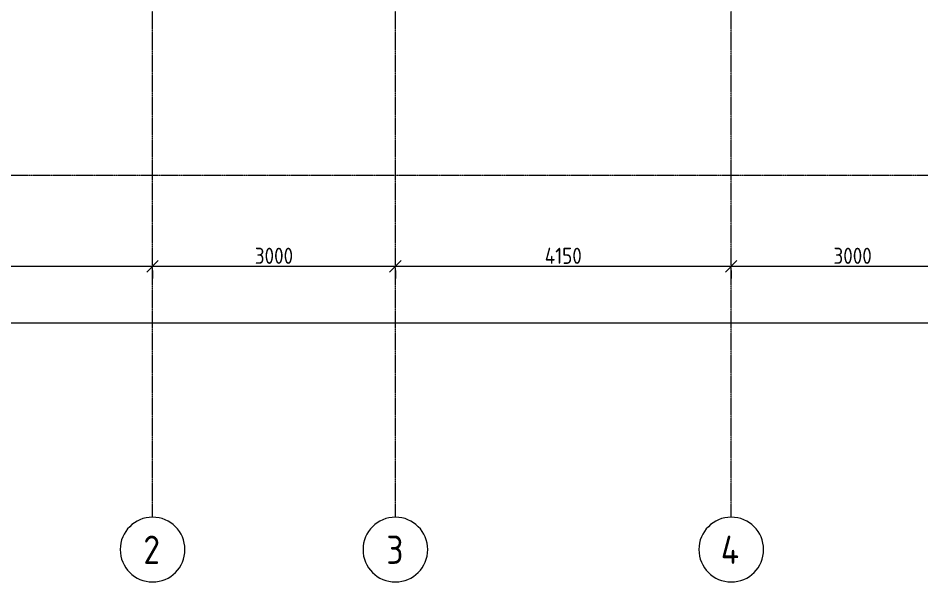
# Model space of a CAD drawing. Header units: millimetres. Extents: x -11886 to 379896, y -8130 to 47743.
# Drawn here: x 107037 to 118193, y -6718 to 249 of the extents above; entities that cross this region are included whole.
import ezdxf

# ---------------------------------------------------------------- set-up
doc = ezdxf.new("R2010")
doc.units = ezdxf.units.MM
doc.linetypes.add('ADSK_Линия сетки', pattern=[25, 20, -2.5, 0, -2.5])
doc.layers.add('Оси', color=7, linetype='Continuous', lineweight=9)
doc.layers.add('Размеры', color=7, linetype='Continuous', lineweight=9)
doc.styles.add('GOST Common', font='GOST_Common.ttf', dxfattribs={"width": 0.9, "height": 350})
doc.styles.add('GOST Common_1', font='GOST_Common.ttf', dxfattribs={"width": 0.9, "height": 200})
doc.dimstyles.new('ADSK_Основной_2_5_мм', dxfattribs={"dimscale": 304.8, "dimtxt": 251.428749, "dimasz": 0.463911, "dimexe": 0.492126, "dimexo": 0.492126, "dimgap": 0.098425, "dimtad": 1, "dimdec": 1, "dimrnd": 0.1, "dimdsep": 46, "dimtxsty": 'GOST Common_1', "dimblk1": 'OBLIQUE', "dimblk2": 'OBLIQUE', "dimsah": 1, "dimcen": 0.09, "dimdle": 0.492126, "dimazin": 2, "dimtfac": 1, "dimtdec": 4, "dimtix": 1, "dimtmove": 0, "dimatfit": 3, "dimfxl": 1, "dimtvp": 1, "dimtfill": 1, "dimtolj": 1, "dimtzin": 0, "dimlwd": 20, "dimlwe": 20, "dimarcsym": 2})

# ---------------------------------------------------------------- blocks, each defined once
blk = doc.blocks.new('Ось сетки - Круг_Ø8 мм-6577-02 План 2-го этажа маркировочный')
at = {"layer": 'Оси', "lineweight": 20}
for start, end in [(360, 180), (180, 360)]:
    blk.add_arc((0, 0), 4, start, end, dxfattribs=at)
blk = doc.blocks.new('_Oblique')
at = {"color": 0, "linetype": 'ByBlock', "lineweight": -2}
blk.add_line((-0.5, -0.5), (0.5, 0.5), dxfattribs=at)
blk = doc.blocks.new('*D1566')
at = {"layer": 'Defpoints', "color": 0, "transparency": 16777216}
for p in [(102199, -2718), (108699, -2718), (108699, -2818)]:
    blk.add_point(p, dxfattribs=at)
at = {"layer": 'Размеры', "color": 0, "lineweight": 20, "transparency": 16777216}
for p, q in [((102049, -2818), (108849, -2818)), ((102199, -2868), (102199, -2968)), ((108699, -2868), (108699, -2968))]:
    blk.add_line(p, q, dxfattribs=at)
at = {"layer": 'Размеры', "color": 0, "lineweight": 20, "transparency": 16777216, "xscale": 141.4, "yscale": 141.4, "zscale": 141.4, "rotation": 180}
blk.add_blockref('_Oblique', (102199, -2818), dxfattribs=at)
at = {"layer": 'Размеры', "color": 0, "lineweight": 20, "transparency": 16777216, "xscale": 141.4, "yscale": 141.4, "zscale": 141.4}
blk.add_blockref('_Oblique', (108699, -2818), dxfattribs=at)
at = {"layer": 'Размеры', "color": 0, "lineweight": 20, "transparency": 16777216, "insert": (105449, -2688), "char_height": 200, "width": 756.84, "attachment_point": 5, "style": 'GOST Common_1', "bg_fill": 3, "box_fill_scale": 1.1, "bg_fill_color": 256, "bg_fill_true_color": 13158600, "bg_fill_transparency": 0}
blk.add_mtext('\\A1;6500', dxfattribs=at)
blk = doc.blocks.new('*D1567')
at = {"layer": 'Defpoints', "color": 0, "transparency": 16777216}
for p in [(108699, -2718), (111699, -2718), (111699, -2818)]:
    blk.add_point(p, dxfattribs=at)
at = {"layer": 'Размеры', "color": 0, "lineweight": 20, "transparency": 16777216}
for p, q in [((108549, -2818), (111849, -2818)), ((108699, -2868), (108699, -2968)), ((111699, -2868), (111699, -2968))]:
    blk.add_line(p, q, dxfattribs=at)
at = {"layer": 'Размеры', "color": 0, "lineweight": 20, "transparency": 16777216, "xscale": 141.4, "yscale": 141.4, "zscale": 141.4, "rotation": 180}
blk.add_blockref('_Oblique', (108699, -2818), dxfattribs=at)
at = {"layer": 'Размеры', "color": 0, "lineweight": 20, "transparency": 16777216, "xscale": 141.4, "yscale": 141.4, "zscale": 141.4}
blk.add_blockref('_Oblique', (111699, -2818), dxfattribs=at)
at = {"layer": 'Размеры', "color": 0, "lineweight": 20, "transparency": 16777216, "insert": (110199, -2688), "char_height": 200, "width": 756.84, "attachment_point": 5, "style": 'GOST Common_1', "bg_fill": 3, "box_fill_scale": 1.1, "bg_fill_color": 256, "bg_fill_true_color": 13158600, "bg_fill_transparency": 0}
blk.add_mtext('\\A1;3000', dxfattribs=at)
blk = doc.blocks.new('*D1568')
at = {"layer": 'Defpoints', "color": 0, "transparency": 16777216}
for p in [(111699, -2718), (115849, -2718), (115849, -2818)]:
    blk.add_point(p, dxfattribs=at)
at = {"layer": 'Размеры', "color": 0, "lineweight": 20, "transparency": 16777216}
for p, q in [((111549, -2818), (115999, -2818)), ((111699, -2868), (111699, -2968)), ((115849, -2868), (115849, -2968))]:
    blk.add_line(p, q, dxfattribs=at)
at = {"layer": 'Размеры', "color": 0, "lineweight": 20, "transparency": 16777216, "xscale": 141.4, "yscale": 141.4, "zscale": 141.4, "rotation": 180}
blk.add_blockref('_Oblique', (111699, -2818), dxfattribs=at)
at = {"layer": 'Размеры', "color": 0, "lineweight": 20, "transparency": 16777216, "xscale": 141.4, "yscale": 141.4, "zscale": 141.4}
blk.add_blockref('_Oblique', (115849, -2818), dxfattribs=at)
at = {"layer": 'Размеры', "color": 0, "lineweight": 20, "transparency": 16777216, "insert": (113774, -2688), "char_height": 200, "width": 726.16, "attachment_point": 5, "style": 'GOST Common_1', "bg_fill": 3, "box_fill_scale": 1.1, "bg_fill_color": 256, "bg_fill_true_color": 13158600, "bg_fill_transparency": 0}
blk.add_mtext('\\A1;4150', dxfattribs=at)
blk = doc.blocks.new('*D1569')
at = {"layer": 'Defpoints', "color": 0, "transparency": 16777216}
for p in [(115849, -2718), (118849, -2718), (118849, -2818)]:
    blk.add_point(p, dxfattribs=at)
at = {"layer": 'Размеры', "color": 0, "lineweight": 20, "transparency": 16777216}
for p, q in [((115699, -2818), (118999, -2818)), ((115849, -2868), (115849, -2968)), ((118849, -2868), (118849, -2968))]:
    blk.add_line(p, q, dxfattribs=at)
at = {"layer": 'Размеры', "color": 0, "lineweight": 20, "transparency": 16777216, "xscale": 141.4, "yscale": 141.4, "zscale": 141.4, "rotation": 180}
blk.add_blockref('_Oblique', (115849, -2818), dxfattribs=at)
at = {"layer": 'Размеры', "color": 0, "lineweight": 20, "transparency": 16777216, "xscale": 141.4, "yscale": 141.4, "zscale": 141.4}
blk.add_blockref('_Oblique', (118849, -2818), dxfattribs=at)
at = {"layer": 'Размеры', "color": 0, "lineweight": 20, "transparency": 16777216, "insert": (117349, -2688), "char_height": 200, "width": 756.84, "attachment_point": 5, "style": 'GOST Common_1', "bg_fill": 3, "box_fill_scale": 1.1, "bg_fill_color": 256, "bg_fill_true_color": 13158600, "bg_fill_transparency": 0}
blk.add_mtext('\\A1;3000', dxfattribs=at)
blk = doc.blocks.new('*D1686')
at = {"layer": 'Defpoints', "color": 0, "transparency": 16777216}
for p in [(102199, -3418), (164049, -3418), (164049, -3518)]:
    blk.add_point(p, dxfattribs=at)
at = {"layer": 'Размеры', "color": 0, "lineweight": 20, "transparency": 16777216}
for p, q in [((102049, -3518), (164199, -3518)), ((102199, -3568), (102199, -3668)), ((164049, -3568), (164049, -3668))]:
    blk.add_line(p, q, dxfattribs=at)
at = {"layer": 'Размеры', "color": 0, "lineweight": 20, "transparency": 16777216, "xscale": 141.4, "yscale": 141.4, "zscale": 141.4, "rotation": 180}
blk.add_blockref('_Oblique', (102199, -3518), dxfattribs=at)
at = {"layer": 'Размеры', "color": 0, "lineweight": 20, "transparency": 16777216, "xscale": 141.4, "yscale": 141.4, "zscale": 141.4}
blk.add_blockref('_Oblique', (164049, -3518), dxfattribs=at)
at = {"layer": 'Размеры', "color": 0, "lineweight": 20, "transparency": 16777216, "insert": (133124, -3388), "char_height": 200, "width": 889.8, "attachment_point": 5, "style": 'GOST Common_1', "bg_fill": 3, "box_fill_scale": 1.1, "bg_fill_color": 256, "bg_fill_true_color": 13158600, "bg_fill_transparency": 0}
blk.add_mtext('\\A1;61850', dxfattribs=at)

msp = doc.modelspace()

# ---------------------------------------------------------------- linework, layer by layer
at = {"layer": 'Оси', "linetype": 'ADSK_Линия сетки'}
for p, q in [((108699.31, -5917.65), (108699.31, 44571.85)), ((111699.31, -5917.65), (111699.31, 44571.85)), ((115849.31, -5917.65), (115849.31, 21818.8)), ((97053.17, -1693.21), (142481.76, -1693.21))]:
    msp.add_line(p, q, dxfattribs=at)

# ---------------------------------------------------------------- block references
at = {"layer": 'Оси', "lineweight": 20, "xscale": 99.99999999999993, "yscale": 99.99999999999993, "zscale": 99.99999999999993}
for p in [(108699.31, -6317.65), (111699.31, -6317.65), (115849.31, -6317.65)]:
    msp.add_blockref('Ось сетки - Круг_Ø8 мм-6577-02 План 2-го этажа маркировочный', p, dxfattribs=at)

# ---------------------------------------------------------------- texts
at = {"layer": 'Оси', "char_height": 350, "attachment_point": 1, "style": 'GOST Common'}
for s, insert, width in [('\\fGOST Common|b0|i0|c204|p34|;\\W.9;2', (108585.53, -6145.11), 274.1771), ('\\fGOST Common|b0|i0|c204|p34|;\\W.9;3', (111588.23, -6145.11), 266.9619), ('\\fGOST Common|b0|i0|c204|p34|;\\W.9;4', (115720.68, -6145.11), 310.2531)]:
    msp.add_mtext(s, dxfattribs=dict(at, insert=insert, width=width))

# ---------------------------------------------------------------- next in the draw order: dimensions: what is measured, and where the dimension line sits
at = {"layer": 'Размеры', "lineweight": 20}
for base, p1, p2, override, picture, middle in [((108699.31, -2817.91), (102199.31, -2717.92), (108699.31, -2717.92), {"dimpost": '<>', "dimfxl": 6500}, '*D1566', (105449.31, -2687.91)), ((164049.31, -3517.91), (102199.31, -3417.92), (164049.31, -3417.92), {"dimpost": '<>', "dimfxl": 61850}, '*D1686', (133124.31, -3387.91))]:
    dim = msp.add_linear_dim(base=base, p1=p1, p2=p2, dimstyle='ADSK_Основной_2_5_мм', override=override, dxfattribs=at)
    dim.commit()
    dim.dimension.update_dxf_attribs({"geometry": picture, "text_midpoint": middle})

# ---------------------------------------------------------------- next in the draw order: dimensions: what is measured, and where the dimension line sits
dim = msp.add_linear_dim(base=(111699.31, -2817.91), p1=(108699.31, -2717.92), p2=(111699.31, -2717.92), dimstyle='ADSK_Основной_2_5_мм', override={"dimpost": '<>', "dimfxl": 3000}, dxfattribs=at)
dim.commit()
dim.dimension.update_dxf_attribs({"geometry": '*D1567', "text_midpoint": (110199.31, -2687.91)})

# ---------------------------------------------------------------- next in the draw order: dimensions: what is measured, and where the dimension line sits
dim = msp.add_linear_dim(base=(115849.31, -2817.91), p1=(111699.31, -2717.92), p2=(115849.31, -2717.92), dimstyle='ADSK_Основной_2_5_мм', override={"dimpost": '<>', "dimfxl": 4150}, dxfattribs=at)
dim.commit()
dim.dimension.update_dxf_attribs({"geometry": '*D1568', "text_midpoint": (113774.31, -2687.91)})

# ---------------------------------------------------------------- next in the draw order: dimensions: what is measured, and where the dimension line sits
dim = msp.add_linear_dim(base=(118849.31, -2817.91), p1=(115849.31, -2717.92), p2=(118849.31, -2717.92), dimstyle='ADSK_Основной_2_5_мм', override={"dimpost": '<>', "dimfxl": 3000}, dxfattribs=at)
dim.commit()
dim.dimension.update_dxf_attribs({"geometry": '*D1569', "text_midpoint": (117349.31, -2687.91)})

doc.saveas('drawing.dxf')
